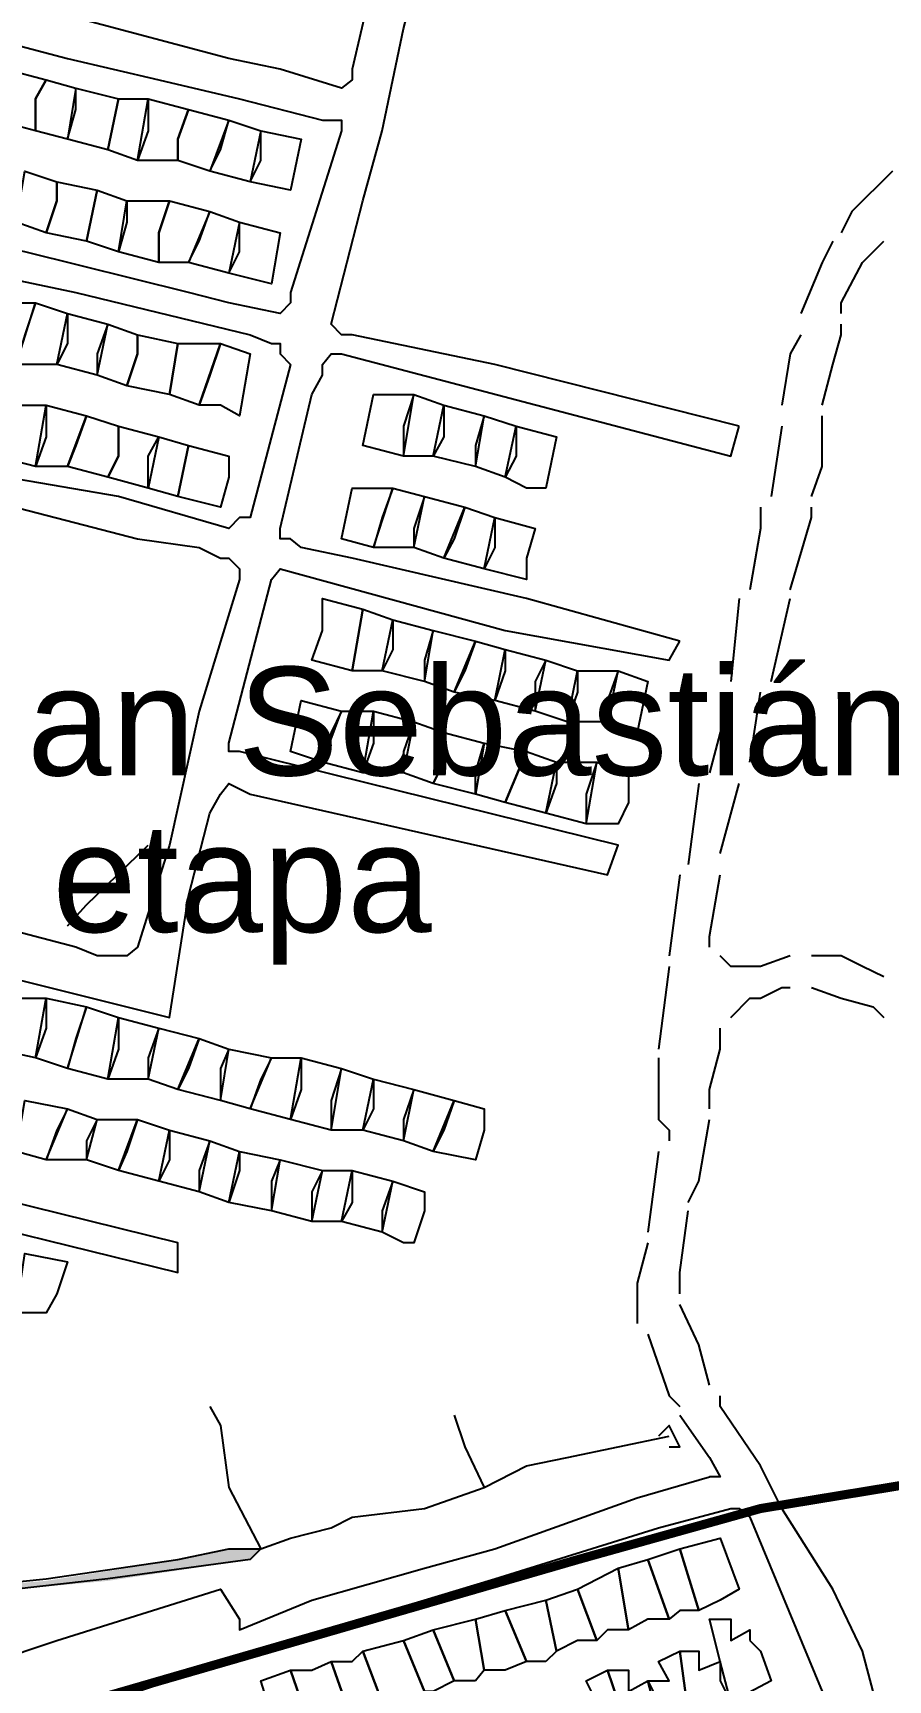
# Model space of a CAD drawing. Header units: millimetres. Extents: x -3588 to 75209, y -3737 to 38254.
# Drawn here: x 28039 to 28152.6, y 6088.4 to 6307 of the extents above; entities that cross this region are included whole.
import ezdxf

# ---------------------------------------------------------------- set-up
doc = ezdxf.new("R2010")
doc.units = ezdxf.units.MM
for name, color, linetype in [('H', 250, 'Continuous'), ('P', 253, 'Continuous'), ('T', 7, 'Continuous')]:
    doc.layers.add(name, color=color, linetype=linetype)

msp = doc.modelspace()

# ---------------------------------------------------------------- hatches: boundary and pattern name
at = {"layer": 'H', "linetype": 'Continuous'}
msp.add_hatch(color=256, dxfattribs=at).paths.add_polyline_path([(27948.738, 6094.749), (27952.691, 6094.749), (27978.377, 6089.387), (27981.21, 6089.387), (27998.702, 6094.749), (28017.906, 6100.398), (28019.315, 6100.398), (28024.676, 6100.398), (28027.221, 6100.398), (28040.76, 6101.518), (28058.556, 6104.335), (28065.325, 6105.759), (28069.278, 6105.759), (28067.87, 6104.335), (28048.954, 6101.518), (28036.807, 6100.398), (28026.084, 6098.974), (28019.315, 6100.398), (28017.906, 6100.398), (28000.11, 6094.749), (27979.786, 6087.963), (27969.063, 6081.194), (27964.838, 6074.424), (27963.702, 6074.424), (27966.246, 6078.649), (27967.655, 6081.194), (27979.786, 6087.963), (27978.377, 6087.963), (27952.691, 6093.612), (27948.738, 6093.612), (27948.738, 6094.749), (27948.738, 6094.749)])

# ---------------------------------------------------------------- linework, layer by layer
at = {"layer": 'P'}
for points in [[(28071.823, 6302.221), (28065.037, 6303.645), (28044.713, 6309.006), (28028.629, 6313.231), (28027.221, 6313.231), (28025.812, 6313.231), (28025.812, 6314.368), (28030.037, 6327.907), (28031.174, 6337.509), (28032.582, 6338.917), (28033.99, 6338.917), (28044.713, 6336.101), (28059.676, 6332.148), (28074.64, 6329.331), (28085.362, 6326.786), (28086.786, 6326.786), (28086.786, 6325.378), (28081.409, 6302.221), (28081.409, 6300.812), (28080.001, 6299.692), (28071.823, 6302.221)], [(28132.797, 6254.802), (28100.326, 6262.996), (28081.409, 6266.933), (28080.001, 6266.933), (28078.593, 6268.357), (28082.834, 6284.729), (28085.362, 6294.043), (28088.195, 6307.582), (28092.148, 6322.546), (28092.148, 6323.97), (28093.556, 6323.97), (28094.964, 6323.97), (28122.059, 6317.184), (28173.447, 6305.053), (28174.855, 6309.006)], [(28065.037, 6271.174), (28059.676, 6272.582), (28037.943, 6277.943), (28019.027, 6281.896), (28019.027, 6283.32), (28017.618, 6284.729), (28021.859, 6299.692), (28024.388, 6306.462), (28024.388, 6307.582), (28025.812, 6307.582), (28028.629, 6307.582), (28043.592, 6303.645), (28055.723, 6300.812), (28066.462, 6298.268), (28077.456, 6295.451), (28078.593, 6295.451), (28080.001, 6295.451), (28080.001, 6294.043), (28073.231, 6272.582), (28073.231, 6271.174), (28071.823, 6269.765), (28065.037, 6271.174)], [(28039.351, 6298.268), (28039.351, 6294.043), (28033.99, 6295.451), (28035.399, 6302.221), (28040.76, 6300.812), (28039.351, 6298.268)], [(28039.351, 6298.268), (28040.76, 6300.812), (28044.713, 6299.692), (28043.592, 6292.907), (28039.351, 6294.043), (28039.351, 6298.268)], [(28044.713, 6296.86), (28044.713, 6299.692), (28050.362, 6298.268), (28048.954, 6291.498), (28043.592, 6292.907), (28044.713, 6296.86)], [(28054.315, 6294.043), (28052.907, 6290.09), (28048.954, 6291.498), (28050.362, 6298.268), (28054.315, 6298.268), (28054.315, 6294.043)], [(28058.268, 6292.907), (28058.268, 6290.09), (28052.907, 6290.09), (28054.315, 6298.268), (28059.676, 6296.86), (28058.268, 6292.907)], [(28058.268, 6292.907), (28059.676, 6296.86), (28065.037, 6295.451), (28062.509, 6288.682), (28058.268, 6290.09), (28058.268, 6292.907)], [(28063.917, 6291.498), (28065.037, 6295.451), (28069.278, 6294.043), (28067.87, 6287.257), (28062.509, 6288.682), (28063.917, 6291.498)], [(28069.278, 6290.09), (28069.278, 6294.043), (28074.64, 6292.907), (28073.231, 6286.137), (28067.87, 6287.257), (28069.278, 6290.09)], [(28042.184, 6284.729), (28040.76, 6280.488), (28036.807, 6281.896), (28037.943, 6288.682), (28042.184, 6287.257), (28042.184, 6284.729)], [(28042.184, 6284.729), (28042.184, 6287.257), (28047.545, 6286.137), (28046.137, 6279.367), (28040.76, 6280.488), (28042.184, 6284.729)], [(28153.122, 6288.682), (28147.761, 6283.32), (28146.336, 6280.488)], [(28051.498, 6281.896), (28050.362, 6277.943), (28046.137, 6279.367), (28047.545, 6286.137), (28051.498, 6284.729), (28051.498, 6281.896)], [(28055.723, 6280.488), (28055.723, 6276.535), (28050.362, 6277.943), (28051.498, 6284.729), (28057.132, 6284.729), (28055.723, 6280.488)], [(28055.723, 6280.488), (28057.132, 6284.729), (28062.509, 6283.32), (28059.676, 6276.535), (28055.723, 6276.535), (28055.723, 6280.488)], [(28061.084, 6279.367), (28062.509, 6283.32), (28066.462, 6281.896), (28065.037, 6275.127), (28059.676, 6276.535), (28061.084, 6279.367)], [(28066.462, 6277.943), (28066.462, 6281.896), (28071.823, 6280.488), (28070.687, 6273.718), (28065.037, 6275.127), (28066.462, 6277.943)], [(28145.216, 6279.367), (28143.808, 6276.535), (28140.975, 6269.765)], [(28146.336, 6269.765), (28146.336, 6271.174), (28149.169, 6276.535), (28151.986, 6279.367)], [(28050.362, 6245.488), (28035.399, 6248.032), (28013.665, 6253.393), (28012.257, 6253.393), (28012.257, 6254.802), (28012.257, 6256.21), (28015.074, 6266.933), (28016.482, 6275.127), (28017.618, 6276.535), (28017.618, 6277.943), (28019.027, 6277.943), (28044.713, 6272.582), (28067.87, 6266.933), (28070.687, 6265.812), (28071.823, 6265.812), (28071.823, 6264.404), (28073.231, 6262.996), (28067.87, 6242.671), (28066.462, 6242.671), (28065.037, 6241.247), (28050.362, 6245.488)], [(28037.943, 6266.933), (28036.807, 6262.996), (28032.582, 6264.404), (28033.99, 6271.174), (28039.351, 6271.174), (28037.943, 6266.933)], [(28043.592, 6265.812), (28042.184, 6262.996), (28036.807, 6262.996), (28039.351, 6271.174), (28043.592, 6269.765), (28043.592, 6265.812)], [(28047.545, 6264.404), (28047.545, 6261.571), (28042.184, 6262.996), (28043.592, 6269.765), (28048.954, 6268.357), (28047.545, 6264.404)], [(28052.907, 6264.404), (28051.498, 6260.163), (28047.545, 6261.571), (28048.954, 6268.357), (28052.907, 6266.933), (28052.907, 6264.404)], [(28143.808, 6257.618), (28145.216, 6262.996), (28146.336, 6266.933), (28146.336, 6268.357)], [(28052.907, 6264.404), (28052.907, 6266.933), (28058.268, 6265.812), (28057.132, 6259.043), (28051.498, 6260.163), (28052.907, 6264.404)], [(28062.509, 6261.571), (28061.084, 6257.618), (28057.132, 6259.043), (28058.268, 6265.812), (28063.917, 6265.812), (28062.509, 6261.571)], [(28063.917, 6257.618), (28061.084, 6257.618), (28063.917, 6265.812), (28067.87, 6264.404), (28066.462, 6256.21), (28063.917, 6257.618)], [(28140.975, 6266.933), (28139.567, 6264.404), (28138.43, 6257.618)], [(28124.891, 6226.283), (28104.567, 6231.932), (28081.409, 6237.294), (28074.64, 6238.718), (28073.231, 6239.838), (28071.823, 6239.838), (28071.823, 6241.247), (28076.048, 6259.043), (28077.456, 6261.571), (28077.456, 6262.996), (28078.593, 6264.404), (28080.001, 6264.404), (28131.661, 6250.849), (28132.797, 6254.802)], [(28088.195, 6254.802), (28088.195, 6250.849), (28082.834, 6252.257), (28084.242, 6259.043), (28089.603, 6259.043), (28088.195, 6254.802)], [(28093.556, 6253.393), (28092.148, 6250.849), (28088.195, 6250.849), (28089.603, 6259.043), (28093.556, 6257.618), (28093.556, 6253.393)], [(28040.76, 6253.393), (28039.351, 6249.441), (28033.99, 6250.849), (28035.399, 6257.618), (28040.76, 6257.618), (28040.76, 6253.393)], [(28044.713, 6252.257), (28043.592, 6249.441), (28039.351, 6249.441), (28040.76, 6257.618), (28046.137, 6256.21), (28044.713, 6252.257)], [(28050.362, 6250.849), (28048.954, 6248.032), (28043.592, 6249.441), (28046.137, 6256.21), (28050.362, 6254.802), (28050.362, 6250.849)], [(28097.781, 6252.257), (28097.781, 6249.441), (28092.148, 6250.849), (28093.556, 6257.618), (28098.917, 6256.21), (28097.781, 6252.257)], [(28103.158, 6250.849), (28101.734, 6248.032), (28097.781, 6249.441), (28098.917, 6256.21), (28103.158, 6254.802), (28103.158, 6250.849)], [(28142.383, 6245.488), (28143.808, 6249.441), (28143.808, 6256.21)], [(28050.362, 6250.849), (28050.362, 6254.802), (28055.723, 6253.393), (28054.315, 6246.608), (28048.954, 6248.032), (28050.362, 6250.849)], [(28104.567, 6246.608), (28101.734, 6248.032), (28103.158, 6254.802), (28108.519, 6253.393), (28107.111, 6246.608), (28104.567, 6246.608)], [(28138.43, 6254.802), (28137.022, 6245.488)], [(28054.315, 6250.849), (28055.723, 6253.393), (28059.676, 6252.257), (28058.268, 6245.488), (28054.315, 6246.608), (28054.315, 6250.849)], [(28065.037, 6248.032), (28063.917, 6244.079), (28058.268, 6245.488), (28059.676, 6252.257), (28065.037, 6250.849), (28065.037, 6248.032)], [(28031.174, 6245.488), (28052.907, 6239.838), (28061.084, 6238.718), (28063.917, 6237.294), (28065.037, 6237.294), (28066.462, 6235.885), (28066.462, 6234.477), (28061.084, 6216.969), (28057.132, 6199.189), (28052.907, 6185.634), (28051.498, 6184.513), (28047.545, 6184.513)], [(28085.362, 6242.671), (28084.242, 6238.718), (28080.001, 6239.838), (28081.409, 6246.608), (28086.786, 6246.608), (28085.362, 6242.671)], [(28089.603, 6241.247), (28089.603, 6238.718), (28084.242, 6238.718), (28086.786, 6246.608), (28091.011, 6245.488), (28089.603, 6241.247)], [(28094.964, 6239.838), (28093.556, 6237.294), (28089.603, 6238.718), (28091.011, 6245.488), (28096.373, 6244.079), (28094.964, 6239.838)], [(28100.326, 6238.718), (28098.917, 6235.885), (28093.556, 6237.294), (28096.373, 6244.079), (28100.326, 6242.671), (28100.326, 6238.718)], [(28135.614, 6244.079), (28135.614, 6241.247), (28134.205, 6233.069)], [(28139.567, 6233.069), (28142.383, 6242.671), (28142.383, 6244.079)], [(28104.567, 6237.294), (28104.567, 6234.477), (28098.917, 6235.885), (28100.326, 6242.671), (28105.687, 6241.247), (28104.567, 6237.294)], [(28030.037, 6183.105), (28057.132, 6176.32), (28059.676, 6192.419), (28062.509, 6203.43), (28063.917, 6205.958), (28065.037, 6207.383), (28067.87, 6205.958), (28115.289, 6195.236), (28116.697, 6199.189), (28066.462, 6211.608), (28065.037, 6211.608), (28065.037, 6212.744), (28070.687, 6234.477), (28071.823, 6235.885), (28101.734, 6227.708), (28123.483, 6223.755), (28124.891, 6226.283)], [(28077.456, 6227.708), (28077.456, 6231.932), (28082.834, 6230.524), (28081.409, 6222.346), (28076.048, 6223.755), (28077.456, 6227.708)], [(28086.786, 6225.163), (28085.362, 6222.346), (28081.409, 6222.346), (28082.834, 6230.524), (28086.786, 6229.116), (28086.786, 6225.163)], [(28132.797, 6231.932), (28131.661, 6220.922)], [(28137.022, 6220.922), (28139.567, 6231.932)], [(28091.011, 6223.755), (28091.011, 6220.922), (28085.362, 6222.346), (28086.786, 6229.116), (28092.148, 6227.708), (28091.011, 6223.755)], [(28096.373, 6222.346), (28094.964, 6219.514), (28091.011, 6220.922), (28092.148, 6227.708), (28097.781, 6226.283), (28096.373, 6222.346)], [(28101.734, 6222.346), (28100.326, 6218.393), (28094.964, 6219.514), (28097.781, 6226.283), (28101.734, 6225.163), (28101.734, 6222.346)], [(28105.687, 6220.922), (28105.687, 6216.969), (28100.326, 6218.393), (28101.734, 6225.163), (28107.111, 6223.755), (28105.687, 6220.922)], [(28111.336, 6219.514), (28109.928, 6215.561), (28105.687, 6216.969), (28107.111, 6223.755), (28111.336, 6222.346), (28111.336, 6219.514)], [(28115.289, 6218.393), (28115.289, 6215.561), (28109.928, 6215.561), (28111.336, 6222.346), (28116.697, 6222.346), (28115.289, 6218.393)], [(28118.106, 6214.152), (28115.289, 6215.561), (28116.697, 6222.346), (28120.65, 6220.922), (28119.242, 6214.152), (28118.106, 6214.152)], [(28131.661, 6219.514), (28128.844, 6208.791)], [(28134.205, 6210.199), (28135.614, 6219.514)], [(28078.593, 6214.152), (28077.456, 6210.199), (28073.231, 6211.608), (28074.64, 6218.393), (28080.001, 6216.969), (28078.593, 6214.152)], [(28084.242, 6212.744), (28082.834, 6208.791), (28077.456, 6210.199), (28080.001, 6216.969), (28084.242, 6216.969), (28084.242, 6212.744)], [(28088.195, 6211.608), (28088.195, 6208.791), (28082.834, 6208.791), (28084.242, 6216.969), (28089.603, 6215.561), (28088.195, 6211.608)], [(28093.556, 6210.199), (28092.148, 6207.383), (28088.195, 6208.791), (28089.603, 6215.561), (28093.556, 6214.152), (28093.556, 6210.199)], [(28093.556, 6210.199), (28093.556, 6214.152), (28098.917, 6212.744), (28097.781, 6205.958), (28092.148, 6207.383), (28093.556, 6210.199)], [(28097.781, 6208.791), (28098.917, 6212.744), (28104.567, 6211.608), (28101.734, 6204.838), (28097.781, 6205.958), (28097.781, 6208.791)], [(28108.519, 6207.383), (28107.111, 6203.43), (28101.734, 6204.838), (28104.567, 6211.608), (28108.519, 6210.199), (28108.519, 6207.383)], [(28112.472, 6205.958), (28112.472, 6202.022), (28107.111, 6203.43), (28108.519, 6210.199), (28113.881, 6210.199), (28112.472, 6205.958)], [(28118.106, 6204.838), (28116.697, 6202.022), (28112.472, 6202.022), (28113.881, 6210.199), (28118.106, 6208.791), (28118.106, 6204.838)], [(28127.436, 6207.383), (28126.012, 6196.644)], [(28130.253, 6198.069), (28132.797, 6207.383)], [(28043.592, 6188.466), (28046.137, 6191.283), (28054.315, 6199.189)], [(28124.891, 6195.236), (28123.483, 6184.513)], [(28128.844, 6185.634), (28128.844, 6187.058), (28130.253, 6195.236)], [(28047.545, 6184.513), (28044.713, 6185.634), (28028.629, 6189.875)], [(28139.567, 6184.513), (28135.614, 6183.105), (28132.797, 6183.105), (28131.661, 6183.105), (28130.253, 6184.513)], [(28151.986, 6181.697), (28149.169, 6183.105), (28146.336, 6184.513), (28142.383, 6184.513)], [(28123.483, 6183.105), (28122.059, 6172.095)], [(28131.661, 6176.32), (28134.205, 6178.864), (28135.614, 6178.864), (28138.43, 6180.273), (28139.567, 6180.273)], [(28142.383, 6180.273), (28146.336, 6178.864), (28150.577, 6177.744), (28151.986, 6176.32)], [(28040.76, 6174.911), (28039.351, 6170.958), (28033.99, 6172.095), (28035.399, 6178.864), (28040.76, 6178.864), (28040.76, 6174.911)], [(28044.713, 6173.503), (28043.592, 6169.55), (28039.351, 6170.958), (28040.76, 6178.864), (28046.137, 6177.744), (28044.713, 6173.503)], [(28050.362, 6172.095), (28048.954, 6168.142), (28043.592, 6169.55), (28046.137, 6177.744), (28050.362, 6176.32), (28050.362, 6172.095)], [(28054.315, 6170.958), (28054.315, 6168.142), (28048.954, 6168.142), (28050.362, 6176.32), (28055.723, 6174.911), (28054.315, 6170.958)], [(28059.676, 6169.55), (28058.268, 6166.733), (28054.315, 6168.142), (28055.723, 6174.911), (28061.084, 6173.503), (28059.676, 6169.55)], [(28063.917, 6169.55), (28063.917, 6165.309), (28058.268, 6166.733), (28061.084, 6173.503), (28065.037, 6172.095), (28063.917, 6169.55)], [(28128.844, 6166.733), (28130.253, 6172.095), (28130.253, 6174.911)], [(28069.278, 6168.142), (28067.87, 6164.189), (28063.917, 6165.309), (28065.037, 6172.095), (28070.687, 6170.958), (28069.278, 6168.142)], [(28074.64, 6166.733), (28073.231, 6162.78), (28067.87, 6164.189), (28070.687, 6170.958), (28074.64, 6170.958), (28074.64, 6166.733)], [(28078.593, 6165.309), (28078.593, 6161.372), (28073.231, 6162.78), (28074.64, 6170.958), (28080.001, 6169.55), (28078.593, 6165.309)], [(28122.059, 6170.958), (28122.059, 6169.55), (28122.059, 6162.78), (28123.483, 6161.372), (28123.483, 6159.948)], [(28084.242, 6164.189), (28082.834, 6161.372), (28078.593, 6161.372), (28080.001, 6169.55), (28084.242, 6168.142), (28084.242, 6164.189)], [(28088.195, 6162.78), (28088.195, 6159.948), (28082.834, 6161.372), (28084.242, 6168.142), (28089.603, 6166.733), (28088.195, 6162.78)], [(28093.556, 6161.372), (28092.148, 6158.539), (28088.195, 6159.948), (28089.603, 6166.733), (28094.964, 6165.309), (28093.556, 6161.372)], [(28128.844, 6164.189), (28128.844, 6166.733)], [(28042.184, 6161.372), (28040.76, 6157.419), (28036.807, 6158.539), (28037.943, 6165.309), (28043.592, 6164.189), (28042.184, 6161.372)], [(28098.917, 6161.372), (28097.781, 6157.419), (28092.148, 6158.539), (28094.964, 6165.309), (28098.917, 6164.189), (28098.917, 6161.372)], [(28020.435, 6151.77), (28058.268, 6142.456), (28058.268, 6146.409), (27991.932, 6162.78)], [(28046.137, 6159.948), (28046.137, 6157.419), (28040.76, 6157.419), (28043.592, 6164.189), (28047.545, 6162.78), (28046.137, 6159.948)], [(28051.498, 6158.539), (28050.362, 6155.995), (28046.137, 6157.419), (28047.545, 6162.78), (28052.907, 6162.78), (28051.498, 6158.539)], [(28057.132, 6157.419), (28055.723, 6154.587), (28050.362, 6155.995), (28052.907, 6162.78), (28057.132, 6161.372), (28057.132, 6157.419)], [(28126.012, 6151.77), (28127.436, 6154.587), (28128.844, 6162.78)], [(28061.084, 6155.995), (28061.084, 6153.178), (28055.723, 6154.587), (28057.132, 6161.372), (28062.509, 6159.948), (28061.084, 6155.995)], [(28066.462, 6155.995), (28065.037, 6151.77), (28061.084, 6153.178), (28062.509, 6159.948), (28066.462, 6158.539), (28066.462, 6155.995)], [(28070.687, 6154.587), (28070.687, 6150.634), (28065.037, 6151.77), (28066.462, 6158.539), (28071.823, 6157.419), (28070.687, 6154.587)], [(28122.059, 6158.539), (28120.65, 6147.817)], [(28076.048, 6153.178), (28076.048, 6149.225), (28070.687, 6150.634), (28071.823, 6157.419), (28077.456, 6155.995), (28076.048, 6153.178)], [(28081.409, 6151.77), (28080.001, 6149.225), (28076.048, 6149.225), (28077.456, 6155.995), (28081.409, 6155.995), (28081.409, 6151.77)], [(28085.362, 6150.634), (28085.362, 6147.817), (28080.001, 6149.225), (28081.409, 6155.995), (28086.786, 6154.587), (28085.362, 6150.634)], [(28091.011, 6150.634), (28089.603, 6146.409), (28088.195, 6146.409), (28085.362, 6147.817), (28086.786, 6154.587), (28091.011, 6153.178), (28091.011, 6150.634)], [(28124.891, 6139.623), (28124.891, 6141.047), (28124.891, 6142.456), (28126.012, 6150.634)], [(28042.184, 6139.623), (28040.76, 6137.094), (28036.807, 6137.094), (28037.943, 6144.984), (28043.592, 6143.864), (28042.184, 6139.623)], [(28120.65, 6146.409), (28119.242, 6141.047), (28119.242, 6135.67)], [(28128.844, 6127.492), (28127.436, 6132.854), (28124.891, 6138.215)], [(28120.65, 6134.262), (28123.483, 6126.084), (28124.891, 6124.66)], [(28135.614, 6116.77), (28130.253, 6124.66), (28130.253, 6126.084)], [(28062.509, 6124.66), (28063.917, 6122.131), (28065.037, 6113.937), (28069.278, 6105.759), (28073.231, 6107.168), (28078.593, 6108.576), (28081.409, 6109.984), (28091.011, 6111.12), (28098.917, 6113.937)], [(28094.964, 6123.539), (28096.373, 6119.298), (28098.917, 6113.937)], [(28124.891, 6123.539), (28128.844, 6117.89)], [(28098.917, 6113.937), (28104.567, 6116.77), (28109.928, 6117.89), (28123.483, 6120.723)], [(28123.483, 6119.298), (28124.891, 6119.298), (28123.483, 6122.131), (28122.059, 6120.723)], [(28128.844, 6117.89), (28130.253, 6115.345), (28128.844, 6115.345)], [(28150.577, 6086.843), (28149.169, 6092.204), (28145.216, 6100.398), (28138.43, 6111.12), (28135.614, 6116.77)], [(27951.283, 6058.324), (27949.875, 6063.685), (27956.644, 6066.518), (27958.053, 6061.157), (27978.377, 6067.926), (28000.11, 6074.696), (28012.257, 6078.649), (28010.849, 6082.89), (28031.174, 6089.659), (28037.943, 6092.204), (28042.184, 6093.612), (28063.917, 6100.398), (28066.462, 6096.445), (28066.462, 6095.021), (28076.048, 6098.974), (28091.011, 6103.215), (28100.326, 6105.759), (28119.242, 6112.529), (28128.844, 6115.345)], [(28054.315, 6058.324), (28052.907, 6058.324), (28048.954, 6070.471), (28046.137, 6084.01), (28047.545, 6085.435), (28052.907, 6086.843), (28073.231, 6093.612), (28100.326, 6101.806), (28122.059, 6108.576), (28131.661, 6111.12), (28132.797, 6111.12), (28134.205, 6109.984), (28143.808, 6086.843), (28143.808, 6085.435), (28142.383, 6085.435), (28142.383, 6084.01), (28122.059, 6078.649), (28086.786, 6067.926), (28061.084, 6059.749), (28054.315, 6058.324)], [(27948.45, 6095.021), (27952.691, 6095.021), (27978.377, 6089.659), (27981.21, 6089.659), (27998.702, 6095.021), (28017.618, 6100.398), (28019.027, 6100.398), (28024.388, 6100.398), (28027.221, 6100.398), (28040.76, 6101.806), (28058.268, 6104.335), (28065.037, 6105.759), (28069.278, 6105.759), (28067.87, 6104.335), (28048.954, 6101.806), (28036.807, 6100.398), (28025.812, 6098.974), (28019.027, 6100.398), (28017.618, 6100.398), (28000.11, 6095.021), (27979.786, 6088.251)], [(28124.891, 6097.565), (28123.483, 6096.445), (28120.65, 6104.335), (28124.891, 6105.759), (28127.436, 6097.565), (28124.891, 6097.565)], [(28130.253, 6098.974), (28127.436, 6097.565), (28124.891, 6105.759), (28130.253, 6107.168), (28132.797, 6100.398), (28130.253, 6098.974)], [(28115.289, 6095.021), (28113.881, 6093.612), (28111.336, 6100.398), (28116.697, 6103.215), (28118.106, 6095.021), (28115.289, 6095.021)], [(28120.65, 6096.445), (28118.106, 6095.021), (28116.697, 6103.215), (28120.65, 6104.335), (28123.483, 6096.445), (28120.65, 6096.445)], [(28107.111, 6090.796), (28104.567, 6090.796), (28101.734, 6097.565), (28107.111, 6098.974), (28108.519, 6092.204), (28107.111, 6090.796)], [(28111.336, 6093.612), (28108.519, 6092.204), (28107.111, 6098.974), (28111.336, 6100.398), (28113.881, 6093.612), (28111.336, 6093.612)], [(28101.734, 6089.659), (28098.917, 6089.659), (28097.781, 6096.445), (28101.734, 6097.565), (28104.567, 6090.796), (28101.734, 6089.659)], [(28092.148, 6086.843), (28091.011, 6086.843), (28088.195, 6093.612), (28092.148, 6095.021), (28094.964, 6088.251), (28092.148, 6086.843)], [(28097.781, 6088.251), (28094.964, 6088.251), (28092.148, 6095.021), (28097.781, 6096.445), (28098.917, 6089.659), (28097.781, 6088.251)], [(28134.205, 6093.612), (28135.614, 6092.204), (28137.022, 6088.251), (28131.661, 6085.435), (28130.253, 6090.796), (28128.844, 6096.445), (28131.661, 6096.445), (28131.661, 6093.612), (28134.205, 6095.021), (28134.205, 6093.612)], [(28081.409, 6090.796), (28082.834, 6092.204), (28085.362, 6085.435), (28081.409, 6082.89), (28078.593, 6090.796), (28081.409, 6090.796)], [(28088.195, 6085.435), (28085.362, 6085.435), (28082.834, 6092.204), (28088.195, 6093.612), (28091.011, 6086.843), (28088.195, 6085.435)], [(28122.059, 6088.251), (28123.483, 6088.251), (28122.059, 6090.796), (28124.891, 6092.204), (28126.012, 6084.01), (28122.059, 6082.89), (28120.65, 6088.251), (28122.059, 6088.251)], [(28130.253, 6088.251), (28131.661, 6085.435), (28126.012, 6084.01), (28124.891, 6092.204), (28127.436, 6092.204), (28127.436, 6089.659), (28130.253, 6090.796), (28130.253, 6088.251)], [(28076.048, 6089.659), (28078.593, 6090.796), (28081.409, 6082.89), (28076.048, 6081.482), (28073.231, 6089.659), (28076.048, 6089.659)], [(28073.231, 6081.482), (28071.823, 6080.073), (28069.278, 6088.251), (28073.231, 6089.659), (28076.048, 6081.482), (28073.231, 6081.482)], [(28115.289, 6081.482), (28112.472, 6080.073), (28111.336, 6085.435), (28113.881, 6085.435), (28112.472, 6088.251), (28115.289, 6089.659), (28118.106, 6081.482), (28115.289, 6081.482)], [(28122.059, 6085.435), (28122.059, 6082.89), (28118.106, 6081.482), (28115.289, 6089.659), (28118.106, 6089.659), (28118.106, 6086.843), (28120.65, 6088.251), (28122.059, 6085.435)]]:
    msp.add_lwpolyline(points, dxfattribs=at)
at = {"layer": 'P', "color": 254, "const_width": 1.2}
msp.add_lwpolyline([(28046.137, 6085.435), (28111.336, 6104.335), (28135.614, 6111.12), (28161.3, 6115.345)], dxfattribs=at)
at = {"layer": 'P', "const_width": 1.2}
msp.add_lwpolyline([(28161.3, 6115.345), (28135.614, 6111.12), (28111.336, 6104.335), (28046.137, 6085.435)], dxfattribs=at)

# ---------------------------------------------------------------- texts
at = {"layer": 'T', "char_height": 14.40334, "attachment_point": 1}
for s, insert in [('{\\fArial|b0|i0|c0|p18;San Sebastián}', (28024.82, 6222.858)), ('{\\fArial|b0|i0|c0|p18;II etapa}', (28024.82, 6202.054))]:
    msp.add_mtext(s, dxfattribs=dict(at, insert=insert))

doc.saveas('drawing.dxf')
